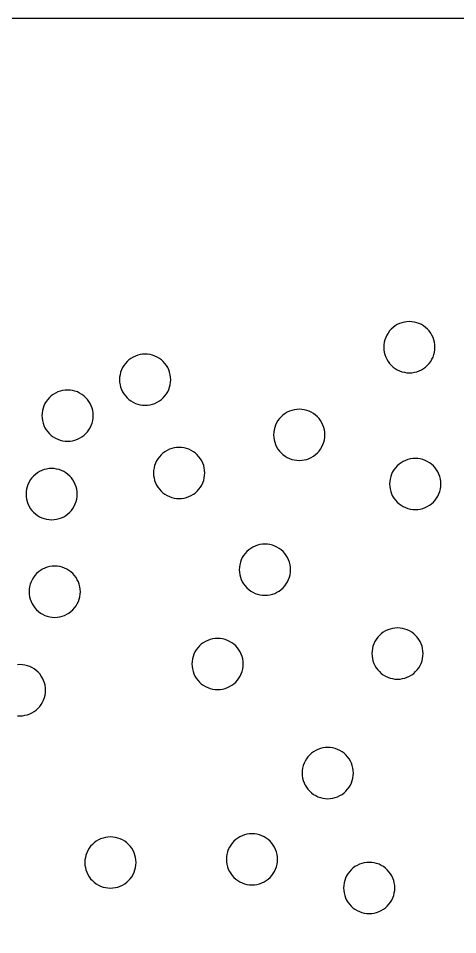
# Model space of a CAD drawing. Header units: millimetres. Extents: x 0 to 406, y 0 to 84.
# Drawn here: x 308.8 to 334.5, y 30.1 to 83.8 of the extents above; entities that cross this region are included whole.
import ezdxf

# ---------------------------------------------------------------- set-up
doc = ezdxf.new("R2010")
doc.units = ezdxf.units.MM

msp = doc.modelspace()

# ---------------------------------------------------------------- linework, layer by layer
at = {"color": 0}
for points in [[(0, 0), (0, 83.82), (406.4, 83.82), (406.4, 0), (0, 0)], [(332.751, 63.485), (332.85, 63.595), (332.937, 63.713), (333.013, 63.839), (333.076, 63.972), (333.125, 64.111), (333.161, 64.253), (333.183, 64.399), (333.19, 64.546), (333.183, 64.693), (333.161, 64.839), (333.125, 64.982), (333.076, 65.12), (333.013, 65.253), (332.937, 65.379), (332.85, 65.498), (332.751, 65.607), (332.642, 65.706), (332.523, 65.793), (332.397, 65.869), (332.264, 65.932), (332.125, 65.982), (331.983, 66.017), (331.837, 66.039), (331.69, 66.046), (331.543, 66.039), (331.397, 66.017), (331.255, 65.982), (331.116, 65.932), (330.983, 65.869), (330.857, 65.793), (330.738, 65.706), (330.629, 65.607), (330.531, 65.498), (330.443, 65.379), (330.367, 65.253), (330.304, 65.12), (330.255, 64.982), (330.219, 64.839), (330.197, 64.693), (330.19, 64.546), (330.197, 64.399), (330.219, 64.253), (330.255, 64.111), (330.304, 63.972), (330.367, 63.839), (330.443, 63.713), (330.531, 63.595), (330.629, 63.485), (330.738, 63.387), (330.857, 63.299), (330.983, 63.223), (331.116, 63.16), (331.255, 63.111), (331.397, 63.075), (331.543, 63.053), (331.69, 63.046), (331.837, 63.053), (331.983, 63.075), (332.125, 63.111), (332.264, 63.16), (332.397, 63.223), (332.523, 63.299), (332.642, 63.387), (332.751, 63.485)], [(317.276, 61.582), (317.375, 61.691), (317.463, 61.809), (317.538, 61.936), (317.601, 62.069), (317.651, 62.207), (317.687, 62.35), (317.708, 62.496), (317.715, 62.643), (317.708, 62.79), (317.687, 62.935), (317.651, 63.078), (317.601, 63.217), (317.538, 63.35), (317.463, 63.476), (317.375, 63.594), (317.276, 63.703), (317.167, 63.802), (317.049, 63.89), (316.922, 63.966), (316.789, 64.029), (316.651, 64.078), (316.508, 64.114), (316.362, 64.136), (316.215, 64.143), (316.068, 64.136), (315.923, 64.114), (315.78, 64.078), (315.641, 64.029), (315.508, 63.966), (315.382, 63.89), (315.264, 63.802), (315.155, 63.703), (315.056, 63.594), (314.968, 63.476), (314.893, 63.35), (314.83, 63.217), (314.78, 63.078), (314.744, 62.935), (314.723, 62.79), (314.715, 62.643), (314.723, 62.496), (314.744, 62.35), (314.78, 62.207), (314.83, 62.069), (314.893, 61.936), (314.968, 61.809), (315.056, 61.691), (315.155, 61.582), (315.264, 61.483), (315.382, 61.396), (315.508, 61.32), (315.641, 61.257), (315.78, 61.207), (315.923, 61.172), (316.068, 61.15), (316.215, 61.143), (316.362, 61.15), (316.508, 61.172), (316.651, 61.207), (316.789, 61.257), (316.922, 61.32), (317.049, 61.396), (317.167, 61.483), (317.276, 61.582)], [(312.623, 59.379), (312.732, 59.477), (312.831, 59.586), (312.919, 59.705), (312.995, 59.831), (313.058, 59.964), (313.107, 60.103), (313.143, 60.245), (313.164, 60.391), (313.172, 60.538), (313.164, 60.685), (313.143, 60.831), (313.107, 60.973), (313.058, 61.112), (312.995, 61.245), (312.919, 61.371), (312.831, 61.49), (312.732, 61.599), (312.623, 61.698), (312.505, 61.785), (312.379, 61.861), (312.246, 61.924), (312.107, 61.973), (311.964, 62.009), (311.819, 62.031), (311.672, 62.038), (311.525, 62.031), (311.379, 62.009), (311.236, 61.973), (311.098, 61.924), (310.965, 61.861), (310.838, 61.785), (310.72, 61.698), (310.611, 61.599), (310.512, 61.49), (310.424, 61.371), (310.349, 61.245), (310.286, 61.112), (310.236, 60.973), (310.201, 60.831), (310.179, 60.685), (310.172, 60.538), (310.179, 60.391), (310.201, 60.245), (310.236, 60.103), (310.286, 59.964), (310.349, 59.831), (310.424, 59.705), (310.512, 59.586), (310.611, 59.477), (310.72, 59.379), (310.838, 59.291), (310.965, 59.215), (311.098, 59.152), (311.236, 59.103), (311.379, 59.067), (311.525, 59.045), (311.672, 59.038), (311.819, 59.045), (311.964, 59.067), (312.107, 59.103), (312.246, 59.152), (312.379, 59.215), (312.505, 59.291), (312.623, 59.379)], [(326.3, 58.351), (326.399, 58.46), (326.487, 58.578), (326.562, 58.705), (326.625, 58.838), (326.675, 58.976), (326.711, 59.119), (326.732, 59.265), (326.739, 59.412), (326.732, 59.559), (326.711, 59.704), (326.675, 59.847), (326.625, 59.986), (326.562, 60.119), (326.487, 60.245), (326.399, 60.363), (326.3, 60.472), (326.191, 60.571), (326.073, 60.659), (325.947, 60.735), (325.813, 60.797), (325.675, 60.847), (325.532, 60.883), (325.386, 60.904), (325.239, 60.912), (325.092, 60.904), (324.947, 60.883), (324.804, 60.847), (324.665, 60.797), (324.532, 60.735), (324.406, 60.659), (324.288, 60.571), (324.179, 60.472), (324.08, 60.363), (323.992, 60.245), (323.917, 60.119), (323.854, 59.986), (323.804, 59.847), (323.768, 59.704), (323.747, 59.559), (323.739, 59.412), (323.747, 59.265), (323.768, 59.119), (323.804, 58.976), (323.854, 58.838), (323.917, 58.705), (323.992, 58.578), (324.08, 58.46), (324.179, 58.351), (324.288, 58.252), (324.406, 58.164), (324.532, 58.089), (324.665, 58.026), (324.804, 57.976), (324.947, 57.94), (325.092, 57.919), (325.239, 57.912), (325.386, 57.919), (325.532, 57.94), (325.675, 57.976), (325.813, 58.026), (325.947, 58.089), (326.073, 58.164), (326.191, 58.252), (326.3, 58.351)], [(319.268, 56.116), (319.367, 56.225), (319.454, 56.343), (319.53, 56.47), (319.593, 56.603), (319.643, 56.741), (319.678, 56.884), (319.7, 57.03), (319.707, 57.177), (319.7, 57.324), (319.678, 57.469), (319.643, 57.612), (319.593, 57.751), (319.53, 57.884), (319.454, 58.01), (319.367, 58.128), (319.268, 58.237), (319.159, 58.336), (319.041, 58.424), (318.914, 58.5), (318.781, 58.563), (318.643, 58.612), (318.5, 58.648), (318.354, 58.669), (318.207, 58.677), (318.06, 58.669), (317.915, 58.648), (317.772, 58.612), (317.633, 58.563), (317.5, 58.5), (317.374, 58.424), (317.256, 58.336), (317.146, 58.237), (317.048, 58.128), (316.96, 58.01), (316.884, 57.884), (316.821, 57.751), (316.772, 57.612), (316.736, 57.469), (316.714, 57.324), (316.707, 57.177), (316.714, 57.03), (316.736, 56.884), (316.772, 56.741), (316.821, 56.603), (316.884, 56.47), (316.96, 56.343), (317.048, 56.225), (317.146, 56.116), (317.256, 56.017), (317.374, 55.929), (317.5, 55.854), (317.633, 55.791), (317.772, 55.741), (317.915, 55.706), (318.06, 55.684), (318.207, 55.677), (318.354, 55.684), (318.5, 55.706), (318.643, 55.741), (318.781, 55.791), (318.914, 55.854), (319.041, 55.929), (319.159, 56.017), (319.268, 56.116)], [(333.094, 55.47), (333.193, 55.579), (333.281, 55.697), (333.356, 55.824), (333.419, 55.957), (333.469, 56.095), (333.505, 56.238), (333.526, 56.384), (333.534, 56.531), (333.526, 56.678), (333.505, 56.823), (333.469, 56.966), (333.419, 57.105), (333.356, 57.238), (333.281, 57.364), (333.193, 57.482), (333.094, 57.591), (332.985, 57.69), (332.867, 57.778), (332.741, 57.854), (332.608, 57.917), (332.469, 57.966), (332.326, 58.002), (332.181, 58.024), (332.034, 58.031), (331.887, 58.024), (331.741, 58.002), (331.598, 57.966), (331.46, 57.917), (331.326, 57.854), (331.2, 57.778), (331.082, 57.69), (330.973, 57.591), (330.874, 57.482), (330.786, 57.364), (330.711, 57.238), (330.648, 57.105), (330.598, 56.966), (330.562, 56.823), (330.541, 56.678), (330.534, 56.531), (330.541, 56.384), (330.562, 56.238), (330.598, 56.095), (330.648, 55.957), (330.711, 55.824), (330.786, 55.697), (330.874, 55.579), (330.973, 55.47), (331.082, 55.371), (331.2, 55.284), (331.326, 55.208), (331.46, 55.145), (331.598, 55.095), (331.741, 55.06), (331.887, 55.038), (332.034, 55.031), (332.181, 55.038), (332.326, 55.06), (332.469, 55.095), (332.608, 55.145), (332.741, 55.208), (332.867, 55.284), (332.985, 55.371), (333.094, 55.47)], [(311.798, 54.876), (311.897, 54.985), (311.985, 55.104), (312.06, 55.23), (312.123, 55.363), (312.173, 55.502), (312.209, 55.644), (312.23, 55.79), (312.238, 55.937), (312.23, 56.084), (312.209, 56.23), (312.173, 56.372), (312.123, 56.511), (312.06, 56.644), (311.985, 56.77), (311.897, 56.889), (311.798, 56.998), (311.689, 57.097), (311.571, 57.184), (311.445, 57.26), (311.312, 57.323), (311.173, 57.372), (311.03, 57.408), (310.885, 57.43), (310.738, 57.437), (310.591, 57.43), (310.445, 57.408), (310.302, 57.372), (310.164, 57.323), (310.03, 57.26), (309.904, 57.184), (309.786, 57.097), (309.677, 56.998), (309.578, 56.889), (309.49, 56.77), (309.415, 56.644), (309.352, 56.511), (309.302, 56.372), (309.266, 56.23), (309.245, 56.084), (309.238, 55.937), (309.245, 55.79), (309.266, 55.644), (309.302, 55.502), (309.352, 55.363), (309.415, 55.23), (309.49, 55.104), (309.578, 54.985), (309.677, 54.876), (309.786, 54.777), (309.904, 54.69), (310.03, 54.614), (310.164, 54.551), (310.302, 54.502), (310.445, 54.466), (310.591, 54.444), (310.738, 54.437), (310.885, 54.444), (311.03, 54.466), (311.173, 54.502), (311.312, 54.551), (311.445, 54.614), (311.571, 54.69), (311.689, 54.777), (311.798, 54.876)], [(324.291, 50.447), (324.39, 50.556), (324.477, 50.674), (324.553, 50.8), (324.616, 50.933), (324.666, 51.072), (324.701, 51.215), (324.723, 51.36), (324.73, 51.507), (324.723, 51.654), (324.701, 51.8), (324.666, 51.943), (324.616, 52.081), (324.553, 52.214), (324.477, 52.341), (324.39, 52.459), (324.291, 52.568), (324.182, 52.667), (324.064, 52.754), (323.937, 52.83), (323.804, 52.893), (323.666, 52.943), (323.523, 52.978), (323.377, 53), (323.23, 53.007), (323.083, 53), (322.938, 52.978), (322.795, 52.943), (322.656, 52.893), (322.523, 52.83), (322.397, 52.754), (322.279, 52.667), (322.17, 52.568), (322.071, 52.459), (321.983, 52.341), (321.907, 52.214), (321.844, 52.081), (321.795, 51.943), (321.759, 51.8), (321.737, 51.654), (321.73, 51.507), (321.737, 51.36), (321.759, 51.215), (321.795, 51.072), (321.844, 50.933), (321.907, 50.8), (321.983, 50.674), (322.071, 50.556), (322.17, 50.447), (322.279, 50.348), (322.397, 50.26), (322.523, 50.184), (322.656, 50.121), (322.795, 50.072), (322.938, 50.036), (323.083, 50.014), (323.23, 50.007), (323.377, 50.014), (323.523, 50.036), (323.666, 50.072), (323.804, 50.121), (323.937, 50.184), (324.064, 50.26), (324.182, 50.348), (324.291, 50.447)], [(311.981, 49.156), (312.08, 49.265), (312.167, 49.383), (312.243, 49.509), (312.306, 49.642), (312.356, 49.781), (312.391, 49.924), (312.413, 50.069), (312.42, 50.216), (312.413, 50.364), (312.391, 50.509), (312.356, 50.652), (312.306, 50.791), (312.243, 50.924), (312.167, 51.05), (312.08, 51.168), (311.981, 51.277), (311.872, 51.376), (311.754, 51.464), (311.627, 51.539), (311.494, 51.602), (311.356, 51.652), (311.213, 51.688), (311.067, 51.709), (310.92, 51.716), (310.773, 51.709), (310.628, 51.688), (310.485, 51.652), (310.346, 51.602), (310.213, 51.539), (310.087, 51.464), (309.969, 51.376), (309.86, 51.277), (309.761, 51.168), (309.673, 51.05), (309.597, 50.924), (309.534, 50.791), (309.485, 50.652), (309.449, 50.509), (309.428, 50.364), (309.42, 50.216), (309.428, 50.069), (309.449, 49.924), (309.485, 49.781), (309.534, 49.642), (309.597, 49.509), (309.673, 49.383), (309.761, 49.265), (309.86, 49.156), (309.969, 49.057), (310.087, 48.969), (310.213, 48.894), (310.346, 48.831), (310.485, 48.781), (310.628, 48.745), (310.773, 48.724), (310.92, 48.716), (311.067, 48.724), (311.213, 48.745), (311.356, 48.781), (311.494, 48.831), (311.627, 48.894), (311.754, 48.969), (311.872, 49.057), (311.981, 49.156)], [(332.055, 45.534), (332.154, 45.643), (332.241, 45.761), (332.317, 45.888), (332.38, 46.021), (332.429, 46.159), (332.465, 46.302), (332.487, 46.448), (332.494, 46.595), (332.487, 46.742), (332.465, 46.887), (332.429, 47.03), (332.38, 47.169), (332.317, 47.302), (332.241, 47.428), (332.154, 47.546), (332.055, 47.655), (331.946, 47.754), (331.827, 47.842), (331.701, 47.918), (331.568, 47.981), (331.429, 48.03), (331.287, 48.066), (331.141, 48.088), (330.994, 48.095), (330.847, 48.088), (330.701, 48.066), (330.559, 48.03), (330.42, 47.981), (330.287, 47.918), (330.161, 47.842), (330.042, 47.754), (329.933, 47.655), (329.834, 47.546), (329.747, 47.428), (329.671, 47.302), (329.608, 47.169), (329.559, 47.03), (329.523, 46.887), (329.501, 46.742), (329.494, 46.595), (329.501, 46.448), (329.523, 46.302), (329.559, 46.159), (329.608, 46.021), (329.671, 45.888), (329.747, 45.761), (329.834, 45.643), (329.933, 45.534), (330.042, 45.435), (330.161, 45.348), (330.287, 45.272), (330.42, 45.209), (330.559, 45.159), (330.701, 45.124), (330.847, 45.102), (330.994, 45.095), (331.141, 45.102), (331.287, 45.124), (331.429, 45.159), (331.568, 45.209), (331.701, 45.272), (331.827, 45.348), (331.946, 45.435), (332.055, 45.534)], [(321.517, 44.922), (321.616, 45.031), (321.704, 45.15), (321.779, 45.276), (321.842, 45.409), (321.892, 45.548), (321.928, 45.69), (321.949, 45.836), (321.957, 45.983), (321.949, 46.13), (321.928, 46.276), (321.892, 46.418), (321.842, 46.557), (321.779, 46.69), (321.704, 46.816), (321.616, 46.935), (321.517, 47.044), (321.408, 47.143), (321.29, 47.23), (321.164, 47.306), (321.031, 47.369), (320.892, 47.418), (320.749, 47.454), (320.604, 47.476), (320.457, 47.483), (320.31, 47.476), (320.164, 47.454), (320.021, 47.418), (319.883, 47.369), (319.75, 47.306), (319.623, 47.23), (319.505, 47.143), (319.396, 47.044), (319.297, 46.935), (319.209, 46.816), (319.134, 46.69), (319.071, 46.557), (319.021, 46.418), (318.985, 46.276), (318.964, 46.13), (318.957, 45.983), (318.964, 45.836), (318.985, 45.69), (319.021, 45.548), (319.071, 45.409), (319.134, 45.276), (319.209, 45.15), (319.297, 45.031), (319.396, 44.922), (319.505, 44.824), (319.623, 44.736), (319.75, 44.66), (319.883, 44.597), (320.021, 44.548), (320.164, 44.512), (320.31, 44.49), (320.457, 44.483), (320.604, 44.49), (320.749, 44.512), (320.892, 44.548), (321.031, 44.597), (321.164, 44.66), (321.29, 44.736), (321.408, 44.824), (321.517, 44.922)], [(309.941, 43.385), (310.04, 43.494), (310.128, 43.613), (310.204, 43.739), (310.267, 43.872), (310.316, 44.011), (310.352, 44.153), (310.373, 44.299), (310.381, 44.446), (310.373, 44.593), (310.352, 44.739), (310.316, 44.881), (310.267, 45.02), (310.204, 45.153), (310.128, 45.279), (310.04, 45.398), (309.941, 45.507), (309.832, 45.605), (309.714, 45.693), (309.588, 45.769), (309.455, 45.832), (309.316, 45.881), (309.173, 45.917), (309.028, 45.939), (308.881, 45.946), (308.734, 45.939)], [(308.734, 42.953), (308.881, 42.946), (309.028, 42.953), (309.173, 42.975), (309.316, 43.011), (309.455, 43.06), (309.588, 43.123), (309.714, 43.199), (309.832, 43.286), (309.941, 43.385)], [(327.972, 38.531), (328.071, 38.64), (328.158, 38.758), (328.234, 38.884), (328.297, 39.017), (328.347, 39.156), (328.382, 39.299), (328.404, 39.444), (328.411, 39.591), (328.404, 39.738), (328.382, 39.884), (328.347, 40.027), (328.297, 40.165), (328.234, 40.298), (328.158, 40.425), (328.071, 40.543), (327.972, 40.652), (327.863, 40.751), (327.745, 40.839), (327.618, 40.914), (327.485, 40.977), (327.347, 41.027), (327.204, 41.063), (327.058, 41.084), (326.911, 41.091), (326.764, 41.084), (326.619, 41.063), (326.476, 41.027), (326.337, 40.977), (326.204, 40.914), (326.078, 40.839), (325.96, 40.751), (325.851, 40.652), (325.752, 40.543), (325.664, 40.425), (325.588, 40.298), (325.525, 40.165), (325.476, 40.027), (325.44, 39.884), (325.418, 39.738), (325.411, 39.591), (325.418, 39.444), (325.44, 39.299), (325.476, 39.156), (325.525, 39.017), (325.588, 38.884), (325.664, 38.758), (325.752, 38.64), (325.851, 38.531), (325.96, 38.432), (326.078, 38.344), (326.204, 38.268), (326.337, 38.206), (326.476, 38.156), (326.619, 38.12), (326.764, 38.099), (326.911, 38.091), (327.058, 38.099), (327.204, 38.12), (327.347, 38.156), (327.485, 38.206), (327.618, 38.268), (327.745, 38.344), (327.863, 38.432), (327.972, 38.531)], [(323.531, 33.475), (323.63, 33.584), (323.718, 33.702), (323.794, 33.828), (323.857, 33.961), (323.906, 34.1), (323.942, 34.243), (323.964, 34.388), (323.971, 34.535), (323.964, 34.682), (323.942, 34.828), (323.906, 34.971), (323.857, 35.109), (323.794, 35.242), (323.718, 35.369), (323.63, 35.487), (323.531, 35.596), (323.422, 35.695), (323.304, 35.782), (323.178, 35.858), (323.045, 35.921), (322.906, 35.971), (322.763, 36.006), (322.618, 36.028), (322.471, 36.035), (322.324, 36.028), (322.178, 36.006), (322.035, 35.971), (321.897, 35.921), (321.764, 35.858), (321.637, 35.782), (321.519, 35.695), (321.41, 35.596), (321.311, 35.487), (321.224, 35.369), (321.148, 35.242), (321.085, 35.109), (321.035, 34.971), (321, 34.828), (320.978, 34.682), (320.971, 34.535), (320.978, 34.388), (321, 34.243), (321.035, 34.1), (321.085, 33.961), (321.148, 33.828), (321.224, 33.702), (321.311, 33.584), (321.41, 33.475), (321.519, 33.376), (321.637, 33.288), (321.764, 33.212), (321.897, 33.149), (322.035, 33.1), (322.178, 33.064), (322.324, 33.043), (322.471, 33.035), (322.618, 33.043), (322.763, 33.064), (322.906, 33.1), (323.045, 33.149), (323.178, 33.212), (323.304, 33.288), (323.422, 33.376), (323.531, 33.475)], [(315.244, 33.289), (315.343, 33.398), (315.431, 33.516), (315.507, 33.643), (315.57, 33.776), (315.619, 33.914), (315.655, 34.057), (315.676, 34.203), (315.684, 34.35), (315.676, 34.497), (315.655, 34.642), (315.619, 34.785), (315.57, 34.924), (315.507, 35.057), (315.431, 35.183), (315.343, 35.301), (315.244, 35.41), (315.135, 35.509), (315.017, 35.597), (314.891, 35.673), (314.758, 35.735), (314.619, 35.785), (314.476, 35.821), (314.331, 35.842), (314.184, 35.85), (314.037, 35.842), (313.891, 35.821), (313.748, 35.785), (313.61, 35.735), (313.477, 35.673), (313.35, 35.597), (313.232, 35.509), (313.123, 35.41), (313.024, 35.301), (312.936, 35.183), (312.861, 35.057), (312.798, 34.924), (312.748, 34.785), (312.713, 34.642), (312.691, 34.497), (312.684, 34.35), (312.691, 34.203), (312.713, 34.057), (312.748, 33.914), (312.798, 33.776), (312.861, 33.643), (312.936, 33.516), (313.024, 33.398), (313.123, 33.289), (313.232, 33.19), (313.35, 33.102), (313.477, 33.027), (313.61, 32.964), (313.748, 32.914), (313.891, 32.878), (314.037, 32.857), (314.184, 32.85), (314.331, 32.857), (314.476, 32.878), (314.619, 32.914), (314.758, 32.964), (314.891, 33.027), (315.017, 33.102), (315.135, 33.19), (315.244, 33.289)], [(330.397, 31.799), (330.496, 31.908), (330.584, 32.026), (330.66, 32.152), (330.722, 32.285), (330.772, 32.424), (330.808, 32.567), (330.829, 32.712), (330.837, 32.859), (330.829, 33.006), (330.808, 33.152), (330.772, 33.295), (330.722, 33.433), (330.66, 33.566), (330.584, 33.693), (330.496, 33.811), (330.397, 33.92), (330.288, 34.019), (330.17, 34.107), (330.044, 34.182), (329.911, 34.245), (329.772, 34.295), (329.629, 34.331), (329.484, 34.352), (329.337, 34.359), (329.19, 34.352), (329.044, 34.331), (328.901, 34.295), (328.763, 34.245), (328.63, 34.182), (328.503, 34.107), (328.385, 34.019), (328.276, 33.92), (328.177, 33.811), (328.089, 33.693), (328.014, 33.566), (327.951, 33.433), (327.901, 33.295), (327.865, 33.152), (327.844, 33.006), (327.837, 32.859), (327.844, 32.712), (327.865, 32.567), (327.901, 32.424), (327.951, 32.285), (328.014, 32.152), (328.089, 32.026), (328.177, 31.908), (328.276, 31.799), (328.385, 31.7), (328.503, 31.612), (328.63, 31.536), (328.763, 31.474), (328.901, 31.424), (329.044, 31.388), (329.19, 31.367), (329.337, 31.359), (329.484, 31.367), (329.629, 31.388), (329.772, 31.424), (329.911, 31.474), (330.044, 31.536), (330.17, 31.612), (330.288, 31.7), (330.397, 31.799)]]:
    msp.add_lwpolyline(points, dxfattribs=at)

doc.saveas('drawing.dxf')
